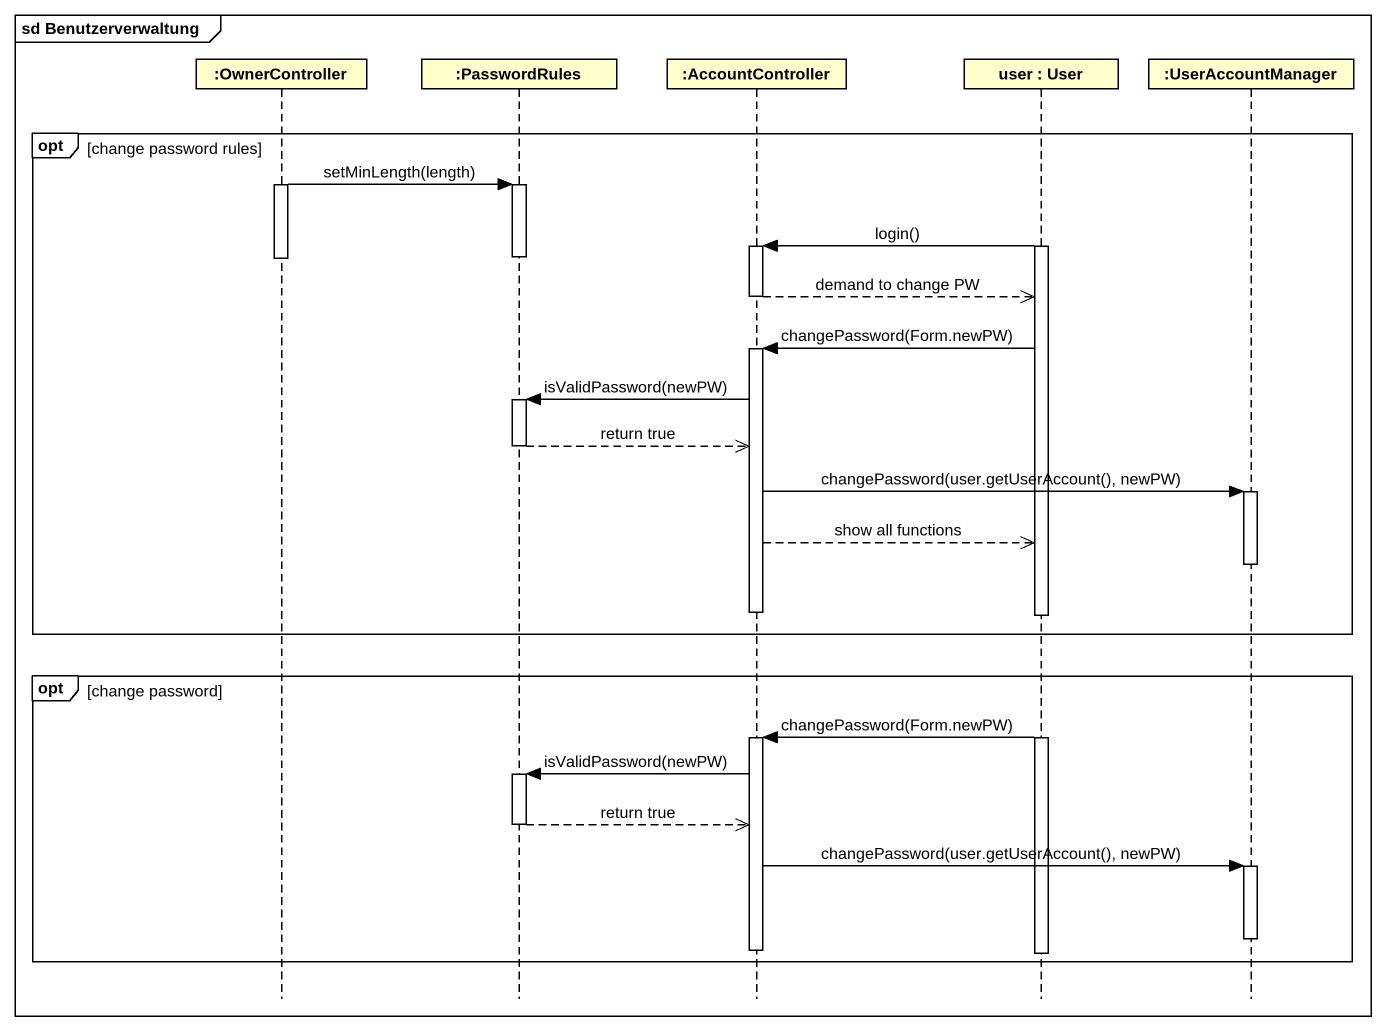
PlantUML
@startuml
mainframe sd Benutzerverwaltung
hide footbox
participant ":OwnerController" as OwnerController
participant ":PasswordRules" as PasswordRules
participant ":AccountController" as AccountController
participant "user : User" as user
participant ":UserAccountManager" as UserAccountManager

opt change password rules
  activate OwnerController
  OwnerController -> PasswordRules : setMinLength(length)
  activate PasswordRules
  activate user
  user -> AccountController : login()
  activate AccountController
  deactivate PasswordRules
  deactivate OwnerController
  AccountController -->> user : demand to change PW
  deactivate AccountController
  user -> AccountController : changePassword(Form.newPW)
  activate AccountController
  AccountController -> PasswordRules : isValidPassword(newPW)
  activate PasswordRules
  PasswordRules -->> AccountController : return true
  deactivate PasswordRules
  AccountController -> UserAccountManager : changePassword(user.getUserAccount(), newPW)
  activate UserAccountManager
  AccountController -->> user : show all functions
  deactivate UserAccountManager
  deactivate AccountController
end
opt change password
  user -> AccountController : changePassword(Form.newPW)
  activate AccountController
  AccountController -> PasswordRules : isValidPassword(newPW)
  activate PasswordRules
  PasswordRules -->> AccountController : return true
  deactivate PasswordRules
  AccountController -> UserAccountManager : changePassword(user.getUserAccount(), newPW)
  activate UserAccountManager
  deactivate UserAccountManager
  deactivate AccountController
  deactivate user
end
@enduml
